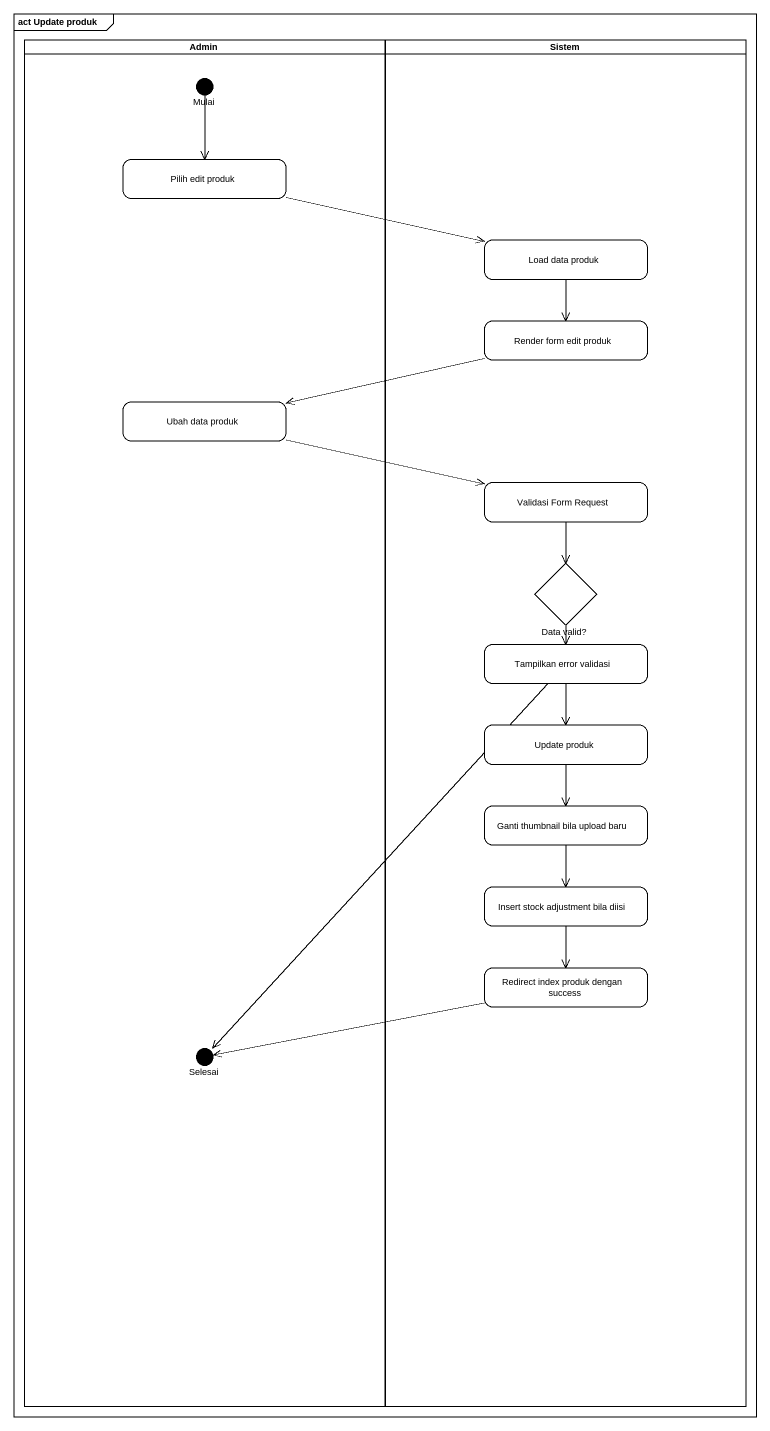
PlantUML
@startuml
mainframe act Update produk
hide empty description
state Admin <<partition>> {
  state Mulai <<choice>>
  state "Pilih edit produk" as Pilih_edit_produk
  state "Ubah data produk" as Ubah_data_produk
  state Selesai <<choice>>
}
state Sistem <<partition>> {
  state "Load data produk" as Load_data_produk
  state "Render form edit produk" as Render_form_edit_produk
  state "Validasi Form Request" as Validasi_Form_Request
  state "Data valid?" as Data_valid <<choice>>
  state "Tampilkan error validasi" as Tampilkan_error_validasi
  state "Update produk" as Update_produk
  state "Ganti thumbnail bila upload baru" as Ganti_thumbnail_bila_upload
  state "Insert stock adjustment bila diisi" as Insert_stock_adjustment
  state "Redirect index produk dengan success" as Redirect_index_produk
}
Mulai --> Pilih_edit_produk
Pilih_edit_produk -right-> Load_data_produk
Load_data_produk --> Render_form_edit_produk
Render_form_edit_produk -left-> Ubah_data_produk
Ubah_data_produk -right-> Validasi_Form_Request
Validasi_Form_Request --> Data_valid
Data_valid --> Tampilkan_error_validasi
Data_valid --> Update_produk
Tampilkan_error_validasi --> Selesai
Update_produk --> Ganti_thumbnail_bila_upload
Ganti_thumbnail_bila_upload --> Insert_stock_adjustment
Insert_stock_adjustment --> Redirect_index_produk
Redirect_index_produk -left-> Selesai
@enduml
